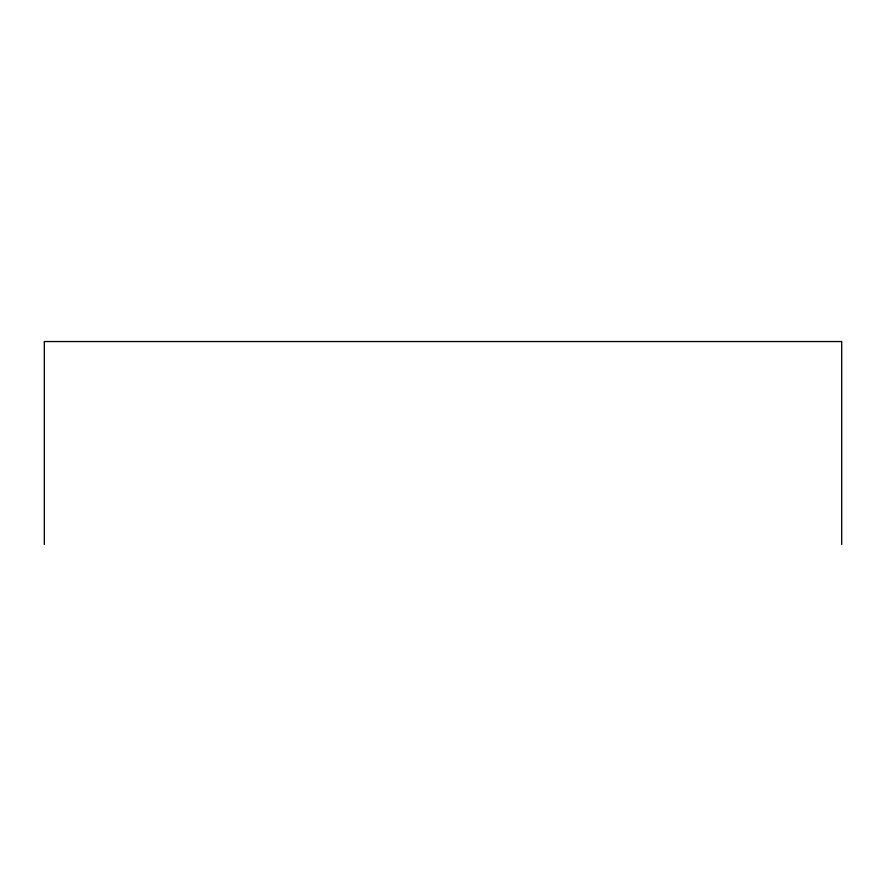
<?xml version="1.0" encoding="UTF-8"?>
<svg xmlns="http://www.w3.org/2000/svg" width="886" height="886" viewBox="0 0 886 886"><rect width="100%" height="100%" fill="white"/><g stroke="black" fill="none" stroke-linecap="round" stroke-linejoin="round"><path stroke-width="1.33" d="M841.7 544.458L841.7 341.542L44.3 341.542L44.3 544.458"/></g></svg>
